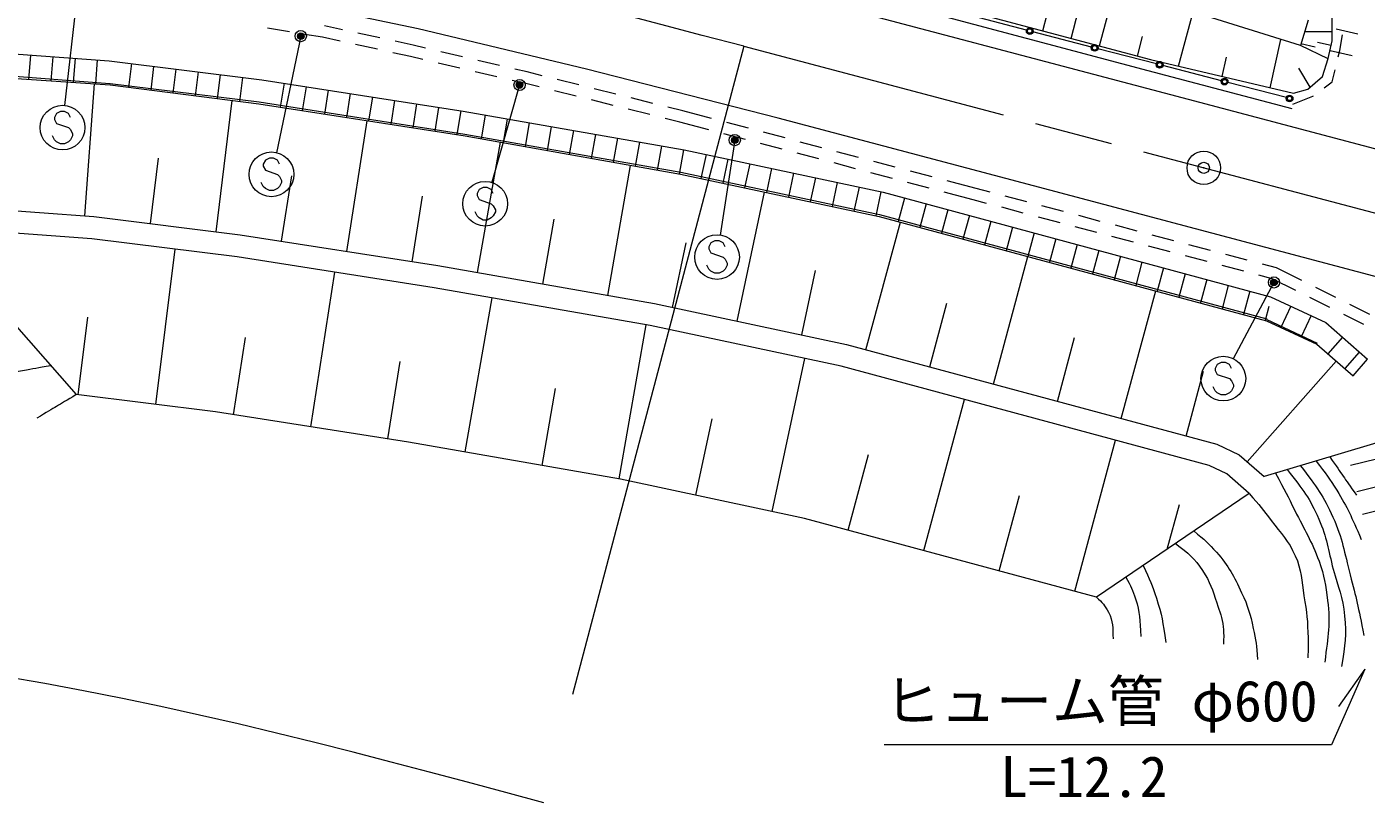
# Model space of a CAD drawing. Units: millimetres, scale not verified. Extents: x 40000 to 680000, y 20000 to 380000.
# Drawn here: x 127184 to 187107, y 262089 to 296690 of the extents above; entities that cross this region are included whole.
import ezdxf
from ezdxf.enums import TextEntityAlignment as Align

# ---------------------------------------------------------------- set-up
doc = ezdxf.new("R2010")
doc.units = ezdxf.units.MM
doc.header["$LTSCALE"] = 1000
doc.header["$PDMODE"] = 32
doc.header["$PDSIZE"] = 500
doc.linetypes.add('CHAIN', pattern=[18.5, 12, -1.5, 3.5, -1.5])
for name, color, linetype, lineweight in [('M-BGD', 7, 'Continuous', 13), ('M-BMK', 2, 'CHAIN', 13), ('M-BMK-SRVR', 3, 'Continuous', 13), ('M-STR-HTXT', 7, 'Continuous', 13), ('M-STR-STRC', 7, 'Continuous', 13)]:
    doc.layers.add(name, color=color, linetype=linetype, lineweight=lineweight)
doc.styles.add('ＭＳ ゴシック', font='')
doc.styles.get('ＭＳ ゴシック').set_extended_font_data('MS Gothic')

msp = doc.modelspace()

# ---------------------------------------------------------------- linework, layer by layer
at = {"layer": 'M-BGD'}
for p, q in [((172635, 296507), (173324, 299103)), ((175174, 295832), (175848, 298371)), ((173904, 296169), (174242, 297439)), ((178713, 294929), (179358, 297354)), ((138933, 296465), (137947, 296629)), ((141315, 296554), (140506, 296731)), ((184513, 296979), (184160, 295853)), ((140407, 296221), (139624, 296351)), ((141208, 296045), (140407, 296221)), ((142976, 296191), (141999, 296405)), ((144469, 295864), (143659, 296041)), ((176869, 295382), (177100, 296252)), ((182815, 293960), (183291, 296125)), ((185577, 296465), (184352, 296464)), ((185758, 296598), (186732, 296371)), ((185920, 295636), (186048, 296334)), ((142869, 295682), (141892, 295896)), ((144354, 295357), (143553, 295532)), ((145025, 295734), (144469, 295864)), ((146681, 295346), (145707, 295574)), ((185404, 295258), (184160, 295853)), ((184186, 295938), (184819, 295790)), ((185534, 295857), (184935, 295986)), ((185501, 295632), (186475, 295405)), ((185853, 295353), (185920, 295636)), ((144907, 295228), (144354, 295357)), ((146562, 294840), (145588, 295068)), ((148336, 294959), (147362, 295187)), ((180658, 294469), (180861, 295329)), ((184603, 293990), (184097, 294838)), ((148217, 294452), (147243, 294680)), ((149452, 294163), (148899, 294293)), ((149574, 294669), (149017, 294799)), ((150239, 294502), (149574, 294669)), ((151888, 294089), (150918, 294332)), ((185228, 293964), (185588, 294233)), ((185588, 294233), (185715, 294769)), ((129781, 288227), (130220, 294133)), ((150113, 293998), (149452, 294163)), ((151762, 293585), (150792, 293828)), ((153537, 293676), (152567, 293919)), ((135651, 287521), (136377, 293388)), ((153411, 293172), (152441, 293415)), ((155186, 293263), (154216, 293506)), ((156530, 292927), (155865, 293093)), ((183822, 293230), (184713, 293580)), ((184713, 293580), (184747, 293605)), ((141503, 286640), (142419, 292487)), ((155060, 292759), (154090, 293002)), ((156400, 292423), (155739, 292589)), ((157823, 292585), (156530, 292927)), ((157692, 292081), (156400, 292423)), ((159335, 291646), (158369, 291902)), ((159466, 292150), (158500, 292405)), ((161110, 291715), (160143, 291970)), ((147354, 285690), (148377, 291529)), ((160979, 291211), (160012, 291467)), ((162753, 291279), (161787, 291535)), ((132717, 287884), (133080, 290818)), ((162622, 290776), (161655, 291032)), ((164397, 290844), (163430, 291100)), ((166040, 290409), (165073, 290665)), ((153173, 284671), (154193, 290490)), ((164265, 290341), (163299, 290597)), ((165909, 289906), (164942, 290162)), ((167683, 289974), (166717, 290230)), ((138580, 287098), (139037, 290021)), ((167552, 289471), (166585, 289727)), ((169653, 289453), (168360, 289795)), ((170281, 289287), (169653, 289453)), ((144431, 286181), (144890, 289109)), ((158961, 283518), (160188, 289292)), ((169520, 288950), (168229, 289292)), ((170122, 288791), (169520, 288950)), ((171925, 288854), (170958, 289109)), ((171766, 288358), (170799, 288613)), ((173568, 288420), (172601, 288675)), ((175212, 287986), (174245, 288241)), ((122802, 287743), (129398, 280234)), ((150264, 285180), (150773, 288090)), ((164728, 282243), (166266, 287946)), ((173410, 287924), (172443, 288179)), ((175053, 287490), (174086, 287745)), ((176856, 287552), (175889, 287808)), ((176697, 287056), (175730, 287312)), ((178499, 287119), (177533, 287374)), ((132957, 279793), (133817, 286740)), ((156075, 284132), (156688, 287019)), ((178341, 286623), (177374, 286878)), ((179985, 286189), (179018, 286444)), ((180143, 286685), (179176, 286940)), ((181787, 286251), (180820, 286506)), ((170436, 280703), (171975, 286411)), ((181628, 285755), (180661, 286010)), ((183091, 285907), (182464, 286073)), ((184223, 285342), (183091, 285907)), ((139885, 278796), (140968, 285712)), ((161851, 282904), (162465, 285794)), ((182907, 285418), (182305, 285577)), ((183960, 284892), (182907, 285418)), ((176148, 279163), (177688, 284875)), ((185744, 284582), (184849, 285029)), ((146793, 277667), (148001, 284562)), ((167582, 281473), (168352, 284327)), ((185481, 284132), (184586, 284579)), ((187264, 283822), (186370, 284269)), ((129484, 280223), (129913, 283697)), ((182647, 283541), (184898, 282495)), ((187002, 283372), (186107, 283819)), ((153688, 276459), (154896, 283354)), ((136427, 279337), (136968, 282795)), ((173292, 279933), (174062, 282789)), ((184780, 282599), (184898, 282495)), ((143343, 278254), (143884, 281712)), ((160535, 275005), (161990, 281852)), ((181784, 277227), (185758, 281738)), ((179050, 278381), (179833, 281283)), ((150240, 277063), (150844, 280510)), ((167312, 273260), (169135, 280019)), ((157112, 275733), (157839, 279156)), ((174071, 271438), (175894, 278196)), ((188830, 278446), (182535, 276566)), ((163933, 274171), (164844, 277551)), ((186401, 277073), (187567, 277362)), ((186691, 275907), (189022, 276486)), ((170692, 272349), (171603, 275728)), ((181874, 275816), (175037, 271177)), ((178206, 273327), (178755, 275324)), ((186942, 274893), (187957, 275145))]:
    msp.add_line(p, q, dxfattribs=at)
for points in [[(184160, 295853), (179530, 297304), (172596, 299314), (160985, 302449), (153196, 304470), (145428, 306270), (139488, 307437), (132107, 308771)], [(129842, 307048), (134771, 305885), (140744, 304656), (146558, 303355), (155212, 301102), (167526, 297864), (177463, 295224), (183858, 293713)], [(129626, 306349), (134674, 305394), (140639, 304167), (146441, 302869), (155086, 300619), (167398, 297381), (177335, 294741), (183773, 293037)], [(183858, 293713), (184492, 293894), (185148, 294461), (185406, 295264), (185577, 296055), (185577, 297396), (181763, 298334), (175664, 299971), (166034, 302468), (161287, 303590)], [(116183, 296180), (117310, 295056), (123415, 294603), (130909, 294086), (137568, 293237), (146791, 291812), (156429, 290091), (165322, 288200), (182647, 283541)], [(116183, 296180), (123358, 295724), (130875, 295165), (137704, 294320), (146711, 292910), (156594, 291178), (165490, 289287), (182829, 284612)], [(122876, 288740), (130186, 288197), (136732, 287387), (145566, 286004), (155261, 284305), (163850, 282479), (180420, 278011)], [(181874, 275816), (180874, 276697), (180076, 277068), (163616, 281507), (155071, 283323), (145402, 285017), (136593, 286397), (130087, 287202), (122802, 287743)], [(182829, 284612), (185298, 283461), (187162, 281818)], [(184898, 282495), (186518, 281070), (187162, 281818)], [(175037, 271177), (161976, 274699), (153739, 276450), (144256, 278111), (135622, 279464), (129398, 280234)], [(180420, 278011), (181427, 277542), (182535, 276566)]]:
    msp.add_lwpolyline(points, dxfattribs=at)
for points, knots in [([(128263, 281526), (127645, 281417), (127491, 281390), (126996, 281303), (126456, 281208), (126287, 281178), (125613, 281059)], [0, 0, 0, 0, 1, 1, 1, 2, 2, 2, 2]), ([(183576, 276877), (184295, 275950), (184579, 275607), (184987, 274668), (185352, 273830), (185399, 273303), (185633, 272420), (185848, 271612), (186057, 271172), (186140, 270341), (186228, 269454), (186162, 269070), (186008, 268064)], [0, 0, 0, 0, 1, 1, 1, 2, 2, 2, 3, 3, 3, 4, 4, 4, 4]), ([(184167, 277053), (184907, 276075), (185180, 275716), (185619, 274745), (186052, 273789), (186123, 273187), (186391, 272172), (186668, 271123), (186741, 270762), (187005, 269463)], [0, 0, 0, 0, 1, 1, 1, 2, 2, 2, 3, 3, 3, 3]), ([(184861, 277261), (185320, 276673), (185452, 276482), (185786, 275953), (186298, 275142), (186424, 274803), (186886, 273757)], [0, 0, 0, 0, 1, 1, 1, 2, 2, 2, 2]), ([(183053, 276721), (183477, 275919), (183586, 275707), (183914, 275051), (184354, 274171), (184655, 273700), (184995, 272777), (185238, 272119), (185289, 271718), (185376, 271022), (185510, 269952), (185409, 269500), (185250, 268264)], [0, 0, 0, 0, 1, 1, 1, 2, 2, 2, 3, 3, 3, 4, 4, 4, 4]), ([(181874, 275816), (182358, 275251), (182492, 275088), (182861, 274599), (183308, 274007), (183629, 273707), (183931, 273029), (184224, 272371), (184203, 271937), (184323, 271227), (184445, 270501), (184491, 270087), (184505, 269350), (184511, 269004), (184514, 268881), (184496, 268463)], [0, 0, 0, 0, 1, 1, 1, 2, 2, 2, 3, 3, 3, 4, 4, 4, 5, 5, 5, 5]), ([(179394, 274133), (179886, 273742), (180047, 273586), (180409, 273180), (180962, 272558), (181177, 272122), (181534, 271370), (181816, 270778), (181915, 270415), (182055, 269774), (182172, 269237), (182197, 269029), (182251, 268381)], [0, 0, 0, 0, 1, 1, 1, 2, 2, 2, 3, 3, 3, 4, 4, 4, 4]), ([(178579, 273580), (179166, 273110), (179416, 272920), (179786, 272361), (180126, 271848), (180227, 271502), (180423, 270918), (180562, 270505), (180661, 270272), (180705, 269838), (180736, 269538), (180738, 269415), (180716, 269066)], [0, 0, 0, 0, 1, 1, 1, 2, 2, 2, 3, 3, 3, 4, 4, 4, 4]), ([(176356, 272072), (176586, 271653), (176652, 271493), (176784, 271099), (176996, 270468), (176982, 270177), (177023, 269412)], [0, 0, 0, 0, 1, 1, 1, 2, 2, 2, 2]), ([(177128, 272596), (177441, 271934), (177532, 271716), (177724, 271127), (177970, 270373), (178003, 270068), (178146, 269142)], [0, 0, 0, 0, 1, 1, 1, 2, 2, 2, 2]), ([(175037, 271177), (175306, 270927), (175417, 270796), (175574, 270496), (175793, 270080), (175771, 269820), (175782, 269310)], [0, 0, 0, 0, 1, 1, 1, 2, 2, 2, 2])]:
    msp.add_open_spline(points, degree=3, knots=knots, dxfattribs=at)
for points in [[(129398, 280234), (128518, 279707), (128518, 279707), (127638, 279180)], [(185477, 277444), (186073, 276589), (186073, 276589), (186669, 275734)]]:
    msp.add_open_spline(points, degree=3, dxfattribs=at)
at = {"layer": 'M-BMK'}
msp.add_line((159260, 295817), (275818, 265022), dxfattribs=at)
msp.add_lwpolyline([(159260, 295817), (157405, 296306), (155550, 296795), (153693, 297279), (151836, 297759), (149977, 298233), (148116, 298698), (146252, 299154), (144386, 299599), (142517, 300030), (140644, 300447), (138768, 300847), (136888, 301229), (135004, 301592), (133117, 301933), (131225, 302251), (129329, 302545), (127429, 302812), (125526, 303051), (123619, 303260), (123331, 303289)], dxfattribs=at)
at = {"layer": 'M-BMK-SRVR'}
msp.add_circle((179840, 290380), 750, dxfattribs=at)
msp.add_point((179840, 290380), dxfattribs=at)
at = {"layer": 'M-STR-HTXT'}
for p, q in [((129424, 298053), (128875, 293164)), ((139442, 296273), (138355, 291057)), ((127347, 295427), (127266, 294337)), ((159260, 295817), (151597, 266812)), ((128344, 295353), (128263, 294269)), ((129341, 295279), (129261, 294200)), ((130338, 295205), (130259, 294131)), ((131868, 295042), (131736, 293980)), ((132860, 294920), (132728, 293854)), ((123409, 294717), (130906, 294160)), ((133853, 294797), (133720, 293727)), ((134845, 294674), (134712, 293601)), ((135837, 294551), (135704, 293474)), ((136830, 294428), (136696, 293348)), ((130907, 294154), (137580, 293328)), ((138692, 294166), (138523, 293089)), ((139680, 294011), (139511, 292936)), ((140668, 293856), (140500, 292784)), ((141656, 293701), (141488, 292631)), ((149229, 294087), (147984, 289732)), ((137580, 293328), (146786, 291886)), ((142644, 293547), (142476, 292478)), ((143632, 293392), (143465, 292326)), ((144619, 293237), (144453, 292173)), ((145607, 293082), (145441, 292020)), ((146595, 292928), (146429, 291868)), ((147696, 292737), (147512, 291683)), ((148681, 292564), (148496, 291507)), ((146786, 291881), (156444, 290189)), ((149666, 292392), (149480, 291332)), ((150651, 292219), (150465, 291156)), ((151636, 292047), (151449, 290980)), ((152621, 291874), (152434, 290804)), ((153606, 291701), (153418, 290629)), ((154591, 291529), (154403, 290453)), ((155576, 291356), (155387, 290277)), ((158859, 291619), (158197, 287373)), ((156561, 291184), (156372, 290101)), ((157572, 290970), (157344, 289897)), ((158550, 290762), (158322, 289689)), ((156444, 290187), (165337, 288297)), ((159528, 290554), (159300, 289481)), ((160506, 290346), (160278, 289273)), ((161484, 290139), (161256, 289065)), ((162462, 289931), (162234, 288857)), ((163441, 289723), (163212, 288649)), ((164419, 289515), (164190, 288441)), ((165397, 289307), (165169, 288233)), ((166455, 289027), (166171, 287972)), ((165336, 288293), (182661, 283621)), ((167421, 288767), (167137, 287712)), ((168387, 288506), (168102, 287453)), ((169352, 288246), (169068, 287193)), ((170318, 287985), (170034, 286933)), ((171283, 287725), (170999, 286674)), ((172249, 287465), (171965, 286414)), ((173214, 287204), (172931, 286154)), ((174180, 286944), (173897, 285895)), ((175145, 286684), (174862, 285635)), ((176111, 286423), (175828, 285375)), ((177076, 286163), (176794, 285115)), ((178042, 285903), (177759, 284856)), ((179007, 285642), (178725, 284596)), ((179973, 285382), (179691, 284336)), ((182980, 285253), (181159, 281836)), ((180938, 285122), (180656, 284077)), ((181904, 284861), (181622, 283817)), ((182755, 284177), (182588, 283557)), ((183735, 284189), (183293, 283241)), ((182655, 283589), (184915, 282536)), ((184641, 283767), (184200, 282819)), ((186048, 282800), (185395, 282058)), ((186798, 282139), (186145, 281397)), ((187047, 267952), (185547, 264562)), ((187047, 267952), (185872, 266285)), ((185547, 264562), (165547, 264562))]:
    msp.add_line(p, q, dxfattribs=at)
msp.add_lwpolyline([(150320, 261978), (148614, 262437), (146907, 262894), (145200, 263348), (143492, 263796), (141781, 264238), (140069, 264671), (138353, 265093), (136635, 265503), (134913, 265898), (133188, 266278), (131459, 266640), (129726, 266982), (127989, 267303), (126248, 267601), (124503, 267874), (122753, 268120), (121000, 268337), (119887, 268459)], dxfattribs=at)
for centre, radius in [((139442, 296273), 150), ((139442, 296273), 120), ((139442, 296273), 90), ((139442, 296273), 60), ((139442, 296273), 30), ((139442, 296273), 20), ((149229, 294087), 150), ((149229, 294087), 120), ((149229, 294087), 90), ((149229, 294087), 60), ((149229, 294087), 30), ((149229, 294087), 20), ((158859, 291619), 150), ((158859, 291619), 120), ((158859, 291619), 90), ((158859, 291619), 60), ((158859, 291619), 30), ((158859, 291619), 20), ((182980, 285253), 150), ((182980, 285253), 120), ((182980, 285253), 90), ((182980, 285253), 60), ((182980, 285253), 30), ((182980, 285253), 20)]:
    msp.add_circle(centre, radius, dxfattribs=at)
for p in [(139442, 296273), (149229, 294087), (158859, 291619), (182980, 285253)]:
    msp.add_point(p, dxfattribs=at)
at = {"layer": 'M-STR-STRC'}
for p, q in [((171908, 296538), (168336, 297485)), ((174814, 295783), (172198, 296462)), ((177721, 295030), (175104, 295708)), ((180627, 294276), (178011, 294954)), ((183534, 293522), (180917, 294201)), ((128509, 292815), (128418, 292633)), ((128418, 292633), (128418, 292542)), ((128418, 292542), (128509, 292360)), ((128691, 292906), (128509, 292815)), ((128873, 292906), (128691, 292906)), ((129054, 292815), (128873, 292906)), ((129145, 292633), (129054, 292815)), ((128509, 292360), (129054, 292179)), ((129054, 292179), (129145, 292088)), ((129145, 292088), (129236, 291906)), ((129236, 291906), (129236, 291815)), ((128418, 291633), (128327, 291815)), ((128509, 291542), (128418, 291633)), ((128691, 291451), (128509, 291542)), ((128873, 291451), (128691, 291451)), ((129054, 291542), (128873, 291451)), ((129145, 291633), (129054, 291542)), ((129236, 291815), (129145, 291633)), ((137857, 290725), (137766, 290543)), ((138039, 290816), (137857, 290725)), ((138221, 290816), (138039, 290816)), ((138403, 290725), (138221, 290816)), ((138493, 290543), (138403, 290725)), ((137766, 290543), (137766, 290452)), ((137766, 290452), (137857, 290270)), ((137857, 290270), (138403, 290089)), ((138403, 290089), (138493, 289998)), ((137766, 289543), (137675, 289725)), ((137857, 289452), (137766, 289543)), ((138039, 289361), (137857, 289452)), ((138403, 289452), (138221, 289361)), ((138493, 289543), (138403, 289452)), ((138493, 289998), (138584, 289816)), ((138584, 289725), (138493, 289543)), ((138584, 289816), (138584, 289725)), ((147600, 289501), (147419, 289410)), ((147782, 289501), (147600, 289501)), ((147964, 289410), (147782, 289501)), ((138221, 289361), (138039, 289361)), ((147419, 289410), (147328, 289228)), ((147328, 289228), (147328, 289137)), ((147328, 289137), (147419, 288956)), ((147419, 288956), (147964, 288774)), ((148055, 289228), (147964, 289410)), ((147328, 288228), (147237, 288410)), ((147964, 288774), (148055, 288683)), ((148055, 288683), (148146, 288501)), ((148146, 288410), (148055, 288228)), ((148146, 288501), (148146, 288410)), ((147419, 288137), (147328, 288228)), ((147600, 288046), (147419, 288137)), ((147782, 288046), (147600, 288046)), ((147964, 288137), (147782, 288046)), ((148055, 288228), (147964, 288137)), ((157973, 287115), (157792, 287024)), ((158155, 287115), (157973, 287115)), ((158337, 287024), (158155, 287115)), ((157792, 287024), (157701, 286843)), ((157701, 286843), (157701, 286752)), ((157701, 286752), (157792, 286570)), ((157792, 286570), (158337, 286388)), ((158428, 286843), (158337, 287024)), ((157701, 285843), (157610, 286024)), ((157792, 285752), (157701, 285843)), ((158337, 286388), (158428, 286297)), ((158428, 285843), (158337, 285752)), ((158428, 286297), (158519, 286115)), ((158519, 286024), (158428, 285843)), ((158519, 286115), (158519, 286024)), ((157973, 285661), (157792, 285752)), ((158155, 285661), (157973, 285661)), ((158337, 285752), (158155, 285661)), ((180624, 281676), (180443, 281585)), ((180806, 281676), (180624, 281676)), ((180988, 281585), (180806, 281676)), ((180443, 281585), (180352, 281404)), ((180352, 281404), (180352, 281313)), ((180352, 281313), (180443, 281131)), ((180443, 281131), (180988, 280949)), ((181079, 281404), (180988, 281585)), ((180352, 280404), (180261, 280585)), ((180988, 280949), (181079, 280858)), ((181079, 280858), (181170, 280676)), ((181170, 280585), (181079, 280404)), ((181170, 280676), (181170, 280585)), ((180443, 280313), (180352, 280404)), ((180624, 280222), (180443, 280313)), ((180806, 280222), (180624, 280222)), ((180988, 280313), (180806, 280222)), ((181079, 280404), (180988, 280313))]:
    msp.add_line(p, q, dxfattribs=at)
for points in [[(266041, 270450), (249841, 274734), (228068, 280485), (211335, 284910), (194810, 289284), (179164, 293434), (160285, 298440), (150589, 301004), (144573, 302533), (137796, 304087), (132266, 305158), (128205, 305754), (125470, 306095)], [(261717, 265894), (247165, 269747), (231598, 273867), (217138, 277678), (201419, 281827), (187444, 285536), (172221, 289574), (160797, 292609), (152223, 294792), (144695, 296592), (137681, 298069), (130975, 299267), (124056, 300185), (118915, 300633), (112086, 300792), (105549, 300619), (99808, 300135), (93501, 299267), (89245, 298430)]]:
    msp.add_lwpolyline(points, dxfattribs=at)
for centre, radius in [((172053, 296499), 150), ((172053, 296499), 120), ((172053, 296499), 100), ((174959, 295746), 150), ((174959, 295746), 120), ((174959, 295746), 100), ((177866, 294992), 150), ((177866, 294992), 120), ((177866, 294992), 100), ((180772, 294238), 150), ((180772, 294238), 120), ((180772, 294238), 100), ((183679, 293485), 150), ((128782, 292179), 1000), ((183679, 293485), 120), ((183679, 293485), 100), ((138130, 290089), 1000), ((147691, 288774), 1000), ((158064, 286388), 1000), ((180715, 280949), 1000)]:
    msp.add_circle(centre, radius, dxfattribs=at)

# ---------------------------------------------------------------- texts
at = {"layer": 'M-STR-HTXT', "style": 'ＭＳ ゴシック'}
msp.add_text('ヒューム管 φ600', height=1833, dxfattribs=at).set_placement((165547, 265062), align=Align.BOTTOM_LEFT)
msp.add_text('L=12.2', height=1833, dxfattribs=at).set_placement((174475, 264062), align=Align.TOP_CENTER)

doc.saveas('drawing.dxf')
